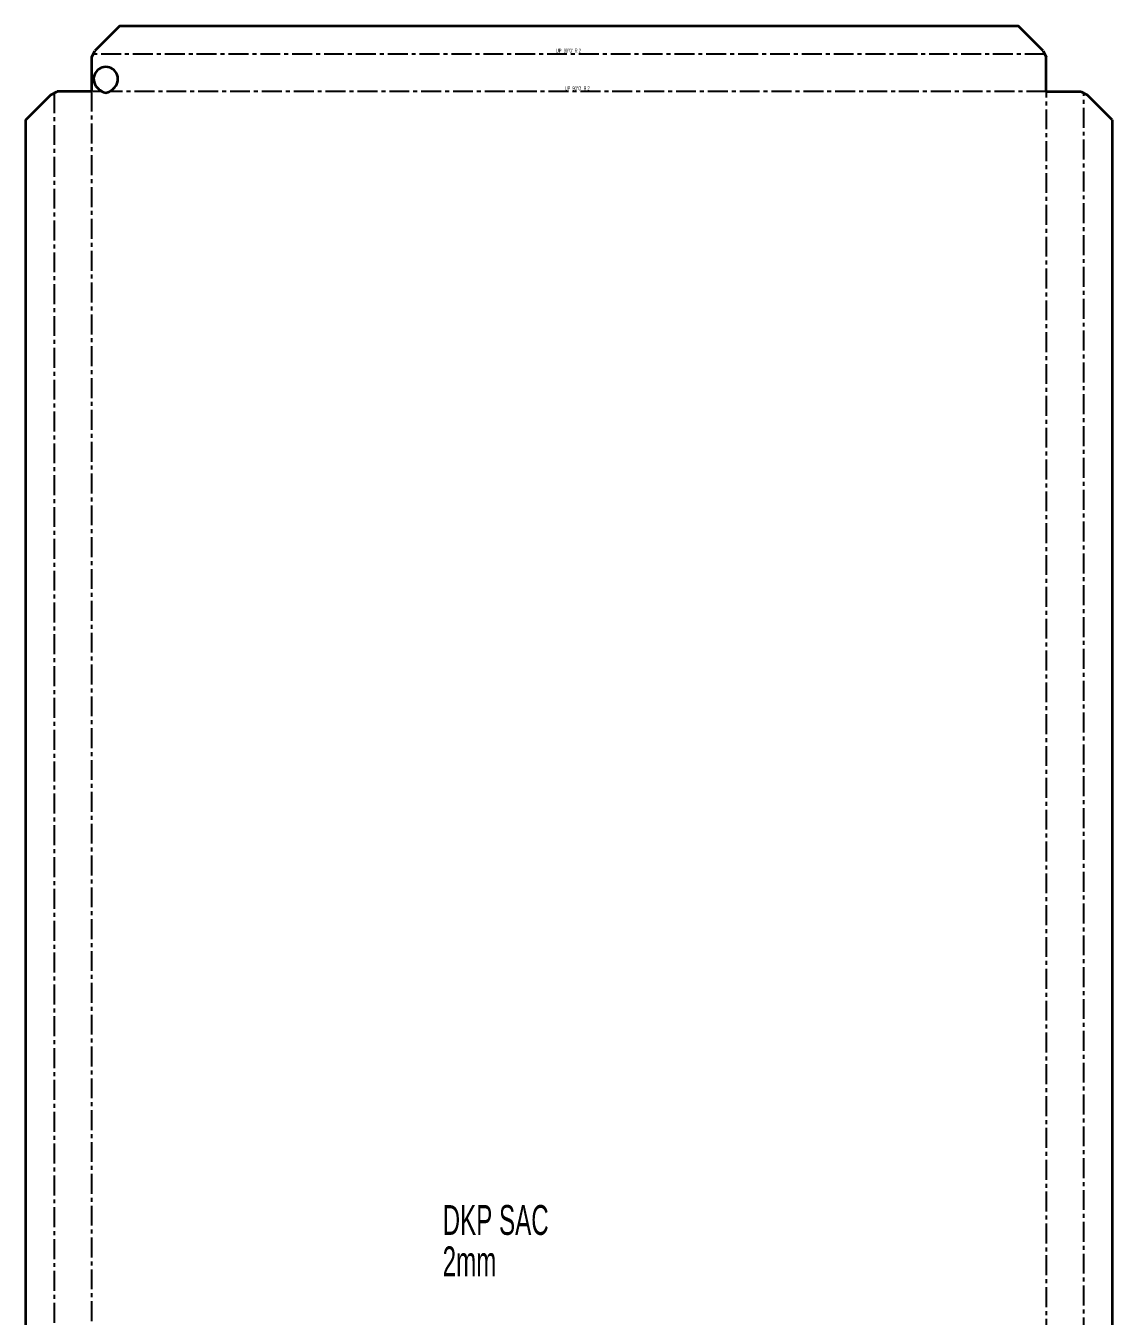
# Model space of a CAD drawing. Header units: millimetres. Extents: x 96 to 789, y -612 to 1081.
# Drawn here: x 96 to 789, y 257 to 1081 of the extents above; entities that cross this region are included whole.
import ezdxf

# ---------------------------------------------------------------- set-up
doc = ezdxf.new("R2010")
doc.units = ezdxf.units.MM
doc.linetypes.add('CENTERX2', pattern=[20.32, 12.7, -2.54, 2.54, -2.54])
doc.styles.add('SLDTEXTSTYLE0', font='TXT', dxfattribs={"width": 0.605})
doc.styles.add('SLDTEXTSTYLE1', font='TXT', dxfattribs={"width": 0.5675})

# ---------------------------------------------------------------- blocks, each defined once
blk = doc.blocks.new('SW_NOTE_0')
at = {"color": 0, "linetype": 'Continuous', "lineweight": 0, "char_height": 19.05, "attachment_point": 1, "style": 'SLDTEXTSTYLE0'}
for s, insert in [('DKP SAC', (0, 24.56)), ('2mm', (0, -1.84))]:
    blk.add_mtext(s, dxfattribs=dict(at, insert=insert))

msp = doc.modelspace()

# ---------------------------------------------------------------- linework, layer by layer
at = {"color": 7, "linetype": 'Continuous', "lineweight": 35}
for p, q in [((156.16, 1080.82), (140.16, 1064.82)), ((156.16, 1080.82), (729.15, 1080.82)), ((745.15, 1064.82), (729.15, 1080.82)), ((138.16, 1060.82), (140.16, 1064.82)), ((745.15, 1064.82), (747.15, 1060.82)), ((138.16, 1038.81), (138.16, 1060.82)), ((747.15, 1038.81), (747.15, 1060.82)), ((112.15, 1036.81), (116.15, 1038.81)), ((138.16, 1038.81), (116.15, 1038.81)), ((747.15, 1038.81), (769.16, 1038.81)), ((769.16, 1038.81), (773.16, 1036.81)), ((96.15, 1020.81), (112.15, 1036.81)), ((789.16, 1020.81), (773.16, 1036.81)), ((96.15, -552.18), (96.15, 1020.81)), ((789.16, 1020.81), (789.16, -552.18))]:
    msp.add_line(p, q, dxfattribs=at)
at = {"color": 7, "linetype": 'CENTERX2'}
for p, q in [((746.15, 1062.82), (139.16, 1062.82)), ((138.15, 1038.81), (138.15, -570.18)), ((144.9, 1038.82), (139.16, 1038.82)), ((747.15, 1038.82), (149.41, 1038.82)), ((747.16, -570.18), (747.16, 1038.81)), ((114.15, 1037.81), (114.15, -569.18)), ((771.16, -569.18), (771.16, 1037.81))]:
    msp.add_line(p, q, dxfattribs=at)
at = {"color": 7, "linetype": 'Continuous', "lineweight": 35}
msp.add_arc((147.16, 1046.82), 7.75, 309.26803, 230.73197, dxfattribs=at)
msp.add_open_spline([(142.25, 1040.82), (142.57, 1040.49), (142.92, 1040.18), (143.48, 1039.73), (143.67, 1039.59), (144.07, 1039.31), (144.27, 1039.19), (144.71, 1038.92), (144.93, 1038.8), (145.24, 1038.64), (145.34, 1038.59), (145.54, 1038.5), (145.68, 1038.44), (146.29, 1038.2), (146.74, 1038.1), (147.57, 1038.1), (148.02, 1038.2), (148.58, 1038.42), (148.64, 1038.44), (148.77, 1038.5), (148.81, 1038.52), (148.96, 1038.58), (149.07, 1038.63), (149.27, 1038.74), (149.38, 1038.8), (149.6, 1038.92), (149.71, 1038.99), (150.68, 1039.57), (151.42, 1040.16), (152.06, 1040.82)], degree=3, knots=[0, 0, 0, 0, 0.125, 0.125, 0.1875, 0.1875, 0.25, 0.25, 0.3125, 0.3125, 0.34375, 0.34375, 0.375, 0.375, 0.5, 0.5, 0.625, 0.625, 0.640625, 0.640625, 0.65625, 0.65625, 0.6875, 0.6875, 0.71875, 0.71875, 0.75, 0.75, 1, 1, 1, 1], dxfattribs=at)

# ---------------------------------------------------------------- block references
at = {"color": 7, "linetype": 'Continuous', "lineweight": 0}
msp.add_blockref('SW_NOTE_0', (362.05, 303.49), dxfattribs=at)

# ---------------------------------------------------------------- texts
at = {"color": 7, "linetype": 'Continuous', "lineweight": 0, "char_height": 2.6458, "attachment_point": 2, "style": 'SLDTEXTSTYLE1'}
for insert in [(442.28, 1066.24), (447.9, 1042.23)]:
    msp.add_mtext("UP  90°0'  R 2", dxfattribs=dict(at, insert=insert))

doc.saveas('drawing.dxf')
